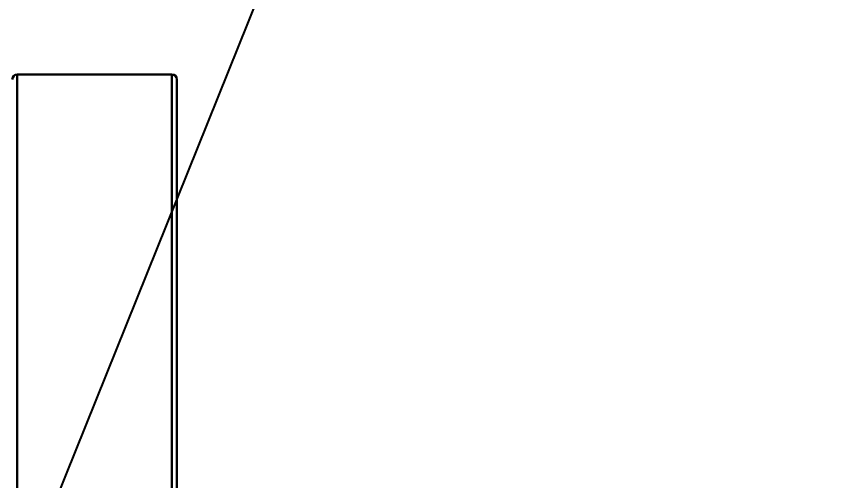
# Model space of a CAD drawing. Header units: millimetres. Extents: x -473 to 6267, y 319 to 3284.
# Drawn here: x 872.45 to 897.77, y 2710.64 to 2724.73 of the extents above; entities that cross this region are included whole.
import ezdxf
from ezdxf import colors
from ezdxf.entities.mleader import LeaderData, LeaderLine
from ezdxf.math import Vec2, Vec3

# ---------------------------------------------------------------- set-up
doc = ezdxf.new("R2010")
doc.units = ezdxf.units.MM
doc.layers.add('3mm', color=7, linetype='Continuous', lineweight=30)

msp = doc.modelspace()

# ---------------------------------------------------------------- linework, layer by layer
at = {"layer": '3mm', "lineweight": 30}
for p, q in [((877.168, 2722.978), (872.468, 2722.978)), ((872.468, 2722.978), (872.468, 2552.978)), ((877.168, 2552.978), (877.168, 2722.978)), ((877.318, 2722.828), (877.318, 2553.128))]:
    msp.add_line(p, q, dxfattribs=at)
for centre, start, end in [((872.468, 2722.828), 90, 180), ((877.168, 2722.828), 0, 90)]:
    msp.add_arc(centre, 0.15, start, end, dxfattribs=at)

# ---------------------------------------------------------------- leaders
ml = msp.add_multileader_mtext('Standard')
ml.set_content('25', color=256)
ml.set_leader_properties()
ml.build(insert=Vec2(0, 0))
ml.multileader.update_dxf_attribs({"text_left_attachment_type": 5, "text_right_attachment_type": 5, "dogleg_length": 0.36, "arrow_head_size": 10})
ctx = ml.context
ctx.base_point, ctx.char_height, ctx.arrow_head_size, ctx.plane_origin = Vec3(900.373, 2775.596), 10, 10, Vec3(860.558, 2677.504)
ctx.left_attachment, ctx.right_attachment = 5, 5
notes = []
notes.append((ctx, [(0, (1, 1, 0), (900.013, 2775.596), (1, 0), 0.36, [(0, [(860.558, 2677.504)], 0, [])])]))
ctx.mtext.insert, ctx.mtext.flow_direction = Vec3(902.373, 2787.596), 5
for ctx, leaders in notes:
    for number, flags, end, landing, length, lines in leaders:
        leader = LeaderData()
        leader.index, (leader.has_last_leader_line, leader.has_dogleg_vector, leader.attachment_direction) = number, flags
        leader.last_leader_point, leader.dogleg_vector, leader.dogleg_length = Vec3(end), Vec3(landing), length
        for number, points, colour, breaks in lines:
            line = LeaderLine()
            line.index, line.vertices, line.color, line.breaks = number, Vec3.list(points), colors.encode_raw_color(colour), breaks
            leader.lines.append(line)
        ctx.leaders.append(leader)

doc.saveas('drawing.dxf')
